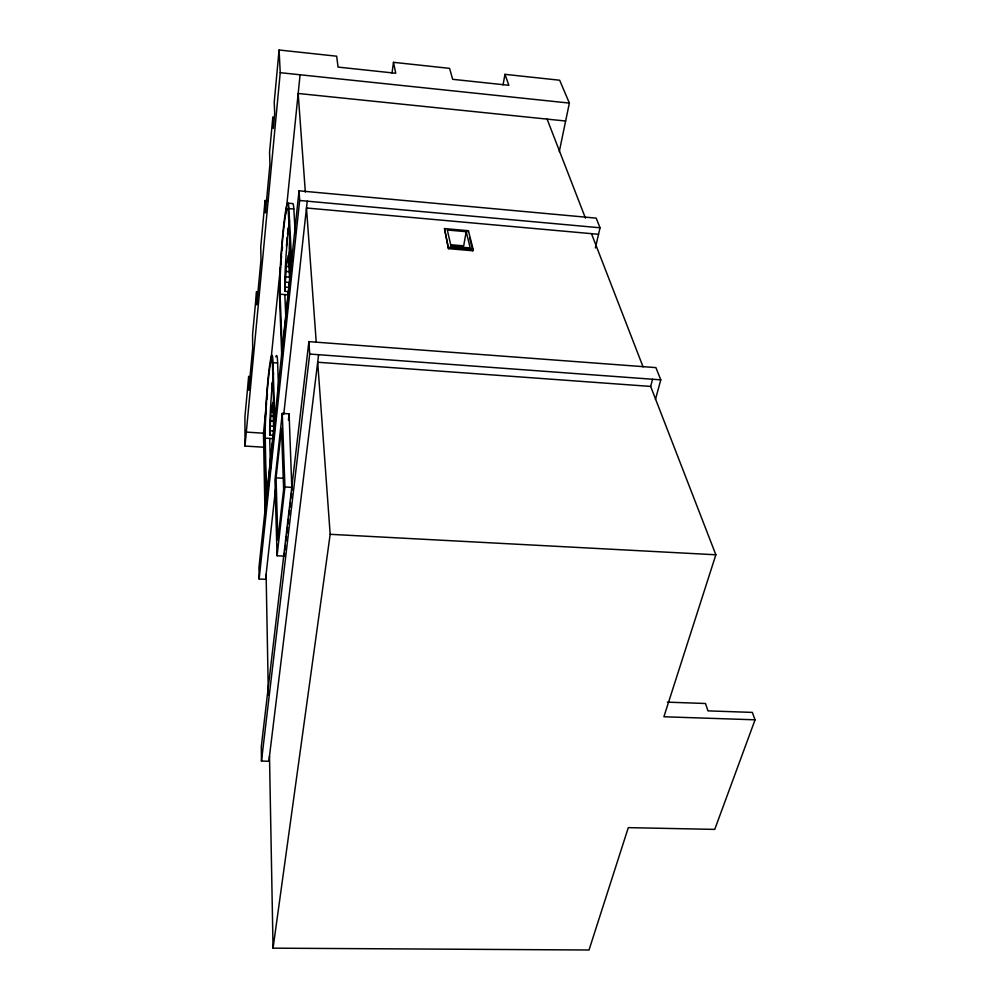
<?xml version="1.0" encoding="UTF-8"?>
<svg xmlns="http://www.w3.org/2000/svg" width="1000" height="1000" viewBox="0 0 1000 1000"><rect width="100%" height="100%" fill="white"/><g stroke="black" fill="none" stroke-linecap="round" stroke-linejoin="round"><path stroke-width="1.5" d="M287.812 291.575L284.775 291.337L286.262 266.413L288.163 255.562L289.725 279.725M272.775 435.213L269.7 435.012L271.1 411.512L272.712 402.95L273.788 431L274.262 426.3L272.562 367.013A42.85 2.512 -86.3 0 0 268.337 379.375A42.85 2.512 -86.3 0 0 265.238 438.137L266.462 499.462M289.862 233.9L289.262 248.562L290.487 274.887M268.163 200.812L265.062 200.525L260.738 246.938L260.988 259.75L256.762 304.837L256.575 291.637L252.562 334.712L252.688 348.263L248.762 390.125L248.7 376.275L244.938 416.662L244.988 446.05L265.163 447.312M559.288 151.613L569.362 103.088L559.663 80.225L504.963 74.338L508.85 85.288L452.663 79.312L449.588 68.362L393.488 62.325L395.75 73.25L338.075 67.1L336.662 56.2L279.088 50L274.225 102.15L274.688 113.588L273.3 128.45L272.863 116.862L269.55 152.325L269.938 164.262L265.375 212.938L265.062 200.525M244.988 446.05L280.225 72.688L279.088 50M265.025 515.837L263.488 433.2L266.5 403.725M266.975 399.075L267.45 394.425M270.938 360.288L280.438 267.213M280.763 264.113L281.55 256.363M282.188 250.15L282.5 247.05M285.988 212.925L300.087 74.775M273.087 406.213L273.675 400.662L274.513 430.012M288.663 258.087L289.325 251.788M595.375 247.975L600.037 227.775L596.188 218.137L299.037 190.812L258.975 567.212L259.125 579.012L265.575 579.312L275.525 489M266.625 497.938L267.438 490.312M267.762 487.262L272.475 443.075M272.8 440.025L273.45 433.925M282.762 346.525L283.425 340.325M283.75 337.225L289.525 283.025M289.862 279.925L291.175 267.538L288.4 213.5A45.975 2.825 -86 0 0 283.288 232.613A45.975 2.825 -86 0 0 280.075 294.212L282.262 351.175M266.575 502.175L266.075 506.812L264.812 442.2A47.912 2.8 -86.3 0 1 268.288 376.575A47.912 2.8 -86.3 0 1 273.012 362.675L277.638 363.013L278.525 389.45M267.075 497.537L267.562 492.9M268.062 488.263L268.55 483.638M269.05 479L269.55 474.363M270.2 468.175L270.538 465.087M271.2 458.913L271.525 455.812M272.025 451.175L272.512 446.55M273.175 440.363L273.5 437.275M274.163 431.087L274.5 428M282.2 355.825L282.525 352.75M283.188 346.613L283.512 343.537M284.163 337.4L284.5 334.325M285.15 328.188L285.475 325.112M286.137 318.962L286.462 315.9M287.113 309.75L287.45 306.688M289.25 289.788L289.575 286.712M290.238 280.575L290.562 277.5M291.212 271.363L291.55 268.288M259.125 579.012L299.675 200.487L299.037 190.812M291.9 490.45L289.113 413.837L282.262 413.387L274.962 480.062L277.062 555.75L284.163 556.1L284.525 553.05M276.062 477.863L281.5 428.35L283.637 489.275L277.85 540.075L276.062 477.863L283.725 478.312M283.738 414.475L307.238 201.175M288.425 420.037L289.113 413.837M277.062 555.75L284.938 486.975L282.262 413.387M655.45 399.438L660.788 379.85L655.9 367.612L308.9 341.625L261.288 746.688L261.475 761.062L268.85 761.263L318.6 354.712M284.887 550L285.425 545.413M285.963 540.837L286.5 536.25M286.863 533.2L287.575 527.1M287.938 524.038L288.475 519.462M289.025 514.888L289.562 510.3M289.913 507.25L290.462 502.663M291 498.088L291.537 493.512M261.475 761.062L309.7 354.05L308.9 341.625M392.025 73.025L393.488 62.325M273.05 948.162L330.175 534.312L317.688 362.238L650.65 386.425L715.863 554.788L663.888 716.762L755.062 719.812L714.75 829.388L628.3 827.638L589.025 950L273.05 948.162L269.488 756.1M444.5 228.575L448.475 248.663L472.863 250.775L473.125 249.387L468.425 230.712L444.5 228.575L448.475 248.663M466.188 231.688L470.213 247.913L451.025 246.238L447.325 230.012L466.188 231.688L463.688 245.863L450.7 244.737M468.175 232.087L468.425 230.712M503.062 84.85L504.963 74.338M650.65 386.425L652.575 379.25M667.35 702.15L705.487 703.5L707.975 710.875L752.325 712.4L755.062 719.812M330.175 534.312L715.863 554.788M284.938 486.975L292.25 487.4M265.238 438.137L272.787 438.625M270.3 420.95L274.913 421.25M270 425.975L274.613 426.275M269.8 430.775L274.4 431.062M246.3 432.1L263.488 433.2M271.1 411.512L274.175 411.712M270.675 416.012L273.75 416.225M309.7 354.05L660.788 379.85M280.075 294.212L287.875 294.837M285.375 276.8L290.038 277.175M285.062 282.125L289.725 282.5M284.85 287.075L289.525 287.45M286.775 262.05L289.825 262.3M286.262 266.413L289.375 266.675M285.788 271.438L288.9 271.7M448.713 247.262L473.125 249.387M287.663 203.15L292.5 203.588A51.375 3.312 -86 0 1 293.825 209L295.238 233.5M598.525 234.3L306.488 208L316.212 341.975M281.75 355.812L279.6 298.812A51.413 3.162 -86 0 1 283.188 230.012A51.413 3.162 -86 0 1 288.9 208.562L293.825 209M299.675 200.487L600.037 227.775M565.638 121.025L298.175 93.475L305.338 192.113M280.225 72.688L569.362 103.088M547.1 119.113L585.462 218.162M591.475 233.663L643.075 366.887M469.625 237.838L472.863 250.775M288.9 208.562L291.712 262.15M284.825 294.6L285.9 319.225M273.012 362.675L274.738 421.8M269.713 438.425L270.45 469.075M266.112 574.388L268.363 695.263M284.775 291.337L284.713 287.525A45.95 2.963 -86 0 1 289.488 220.725M269.7 435.012L269.675 431.05A42.825 2.625 -86.3 0 1 273.538 373.137M275.788 356.838A47.888 2.938 -86.3 0 1 277.638 363.013M271.625 388.537A47.888 2.938 -86.3 0 1 272.125 382.887M286.438 246.275A51.375 3.312 -86 0 1 287.225 237.213M287.512 234.175A51.375 3.312 -86 0 1 288.163 228"/></g></svg>
